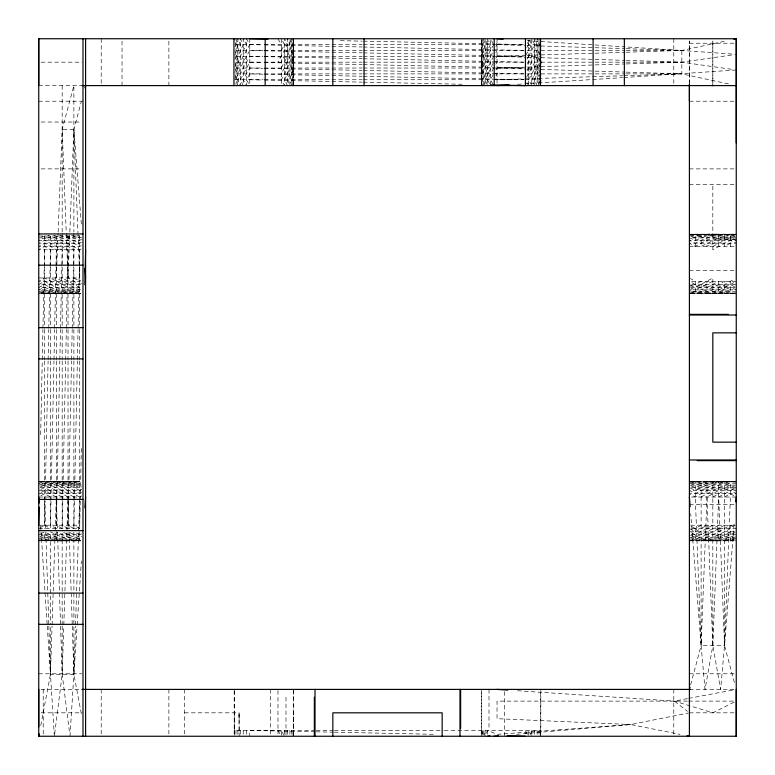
<?xml version="1.0" encoding="UTF-8"?>
<svg xmlns="http://www.w3.org/2000/svg" width="775" height="775" viewBox="0 0 775 775"><rect width="100%" height="100%" fill="white"/><g stroke="black" fill="none" stroke-linecap="round" stroke-linejoin="round"><path stroke-width="0.58" stroke-dasharray="3.88 2.91" d="M689.401 83.196L689.401 41.104L689.401 85.599M712.826 85.599L712.826 41.094L712.826 86.199M234.37 712.826L234.331 733.906L234.176 730.389L315.018 730.389M493.704 44.611C486.729 56.662 480.461 70.157 481.585 84.427L481.585 41.094L481.43 44.611M531.786 85.599L528.55 79.738C535.757 67.367 542.035 53.417 540.63 38.75L540.63 85.599M40.678 434.62L42.247 360.918M42.267 359.716L42.916 329.511M42.935 328.3L44.243 266.687M44.272 265.486L44.601 249.773M40.707 527.436L44.601 525.227L45.124 501.057M45.144 499.856L48.098 360.918M48.127 359.716L48.767 329.511M48.796 328.3L50.104 266.687M50.133 265.486L50.462 249.773L44.601 246.45L38.75 249.773L79.738 249.773L81.695 248.668M50.976 501.057L50.462 525.227L56.313 528.55L56.313 501.057M51.005 499.856L53.959 360.918M53.979 359.716L54.618 329.511M54.647 328.3L55.955 266.687M55.984 265.486L56.313 249.773L44.601 243.214L38.75 246.45L79.738 246.45L81.695 245.375M56.827 501.057L56.313 525.227L62.174 528.55M56.856 499.856L59.811 360.918M59.84 359.716L60.479 329.511M60.508 328.3L61.816 266.687M61.835 265.486L62.174 249.773L44.601 240.279L38.75 243.214L79.738 243.214L81.695 242.236M62.688 501.057L62.174 525.227L68.026 528.55L68.026 501.057M62.717 499.856L65.662 360.918M65.691 359.716L66.33 329.511M66.359 328.3L67.667 266.687M67.696 265.486L68.026 249.773L56.313 243.214L44.601 237.867L38.75 240.279L79.738 240.279L81.695 239.475M68.539 501.057L68.026 525.227L73.887 528.55M68.568 499.856L71.523 360.918M71.552 359.716L72.191 329.511M72.22 328.3L73.528 266.687M73.547 265.486L73.887 249.773L62.174 243.214L50.462 237.867L44.601 235.987L38.75 237.867L79.738 237.867L81.695 237.237M74.4 501.057L73.887 525.227L79.738 528.55L81.695 527.436M74.429 499.856L77.374 360.918M77.403 359.716L78.043 329.511M78.072 328.3L79.379 266.687M79.408 265.486L79.738 249.773L62.174 240.279L48.118 235.484M80.251 501.057L79.738 525.227L38.75 525.227M80.28 499.856L81.385 447.902M54.366 736.25L50.462 674.386L52.051 626.132M52.099 624.921L55.161 532.018M55.199 530.807L56.313 497.027L44.601 490.459L38.75 493.704L79.738 493.704L81.695 492.619M54.667 733.867L62.174 674.386L63.763 626.132M63.812 624.921L66.873 532.018M66.912 530.807L68.026 497.027L56.313 490.459L44.601 485.111L38.75 487.533L79.738 487.533L81.695 486.719M69.983 736.25L73.887 674.386L75.475 626.132M75.514 624.921L78.585 532.018M78.624 530.807L79.738 497.027L81.695 495.913M293.376 85.599L293.57 79.738M293.57 730.389L293.376 736.25L293.376 712.826M526.884 59.249L528.55 56.313L540.824 56.313C542.035 66.204 538.141 76.037 540.282 85.599L540.282 38.75L540.824 44.611L528.55 44.611L525.779 39.728M58.077 233.265L56.313 277.973L73.887 287.467L79.738 289.889L81.695 289.085M58.125 232.064L62.174 129.357L73.887 85.599L73.887 232.064M81.695 283.456L79.738 284.541L68.026 277.973L69.789 233.265M69.837 232.064L73.887 129.357L81.278 101.719M690.632 684.8L701.113 645.643L695.262 497.027L695.262 481.43L689.401 481.624L718.677 481.43L718.677 497.027L712.826 645.643L705.018 689.401L701.113 645.643L706.974 497.027L706.974 481.43L736.25 481.624C721.583 480.209 707.623 486.487 695.262 493.704L689.401 490.459L736.25 490.459M730.389 485.111L718.677 490.459L706.974 497.027L712.826 645.643L720.634 689.401L724.538 645.643L730.389 497.027L730.389 481.43M81.317 713.649L73.887 674.386L77.074 626.132M77.151 624.921L81.375 560.974M734.4 682.494L724.538 645.643L734.264 522.195M293.376 38.75C294.791 53.417 288.513 67.367 281.296 79.738L284.541 85.599L284.541 38.75L287.467 44.611L277.973 62.174M293.57 50.462C293.153 60.818 289.356 70.68 284.541 79.738L287.467 85.599L287.467 38.75L289.889 44.611L281.296 62.174M293.57 62.174L293.028 68.026L289.889 79.738L291.768 85.599L291.768 38.75C295.11 51.208 286.624 63.133 281.296 73.887M293.57 73.887L293.028 79.738L293.57 85.599M481.43 50.462L481.972 44.611L481.43 38.75L481.43 84.427M481.43 62.174L481.972 56.313L485.111 44.611L483.232 38.75L483.232 85.599C479.928 73.528 487.988 61.884 493.162 51.441M481.43 73.887C481.847 63.531 485.644 53.669 490.459 44.611L488.512 40.707M540.824 50.462C540.398 60.818 536.61 70.68 531.786 79.738L534.721 85.599L534.721 38.75L537.143 44.611L531.786 56.313L525.779 67.057M540.824 56.313L539.012 68.026L534.721 79.738L537.143 85.599L537.143 38.75L539.012 44.611L534.721 56.313L526.884 70.961M540.824 62.174L540.282 68.026L537.143 79.738L539.012 85.599L539.012 38.75C542.413 53.165 531.979 66.456 525.779 78.769M540.824 73.887L540.282 79.738L540.824 85.599L540.824 38.75M481.43 736.25L481.972 730.389L483.232 736.25L483.232 730.389L485.111 736.25L487.533 730.389L497.027 734.351L630.637 724.538L688.229 713.058M40.775 725.545L50.462 674.386L50.462 626.132M235.484 46.946L235.987 44.611L234.98 39.922M234.98 55.151L237.867 44.611L235.987 38.75L235.987 84.427M235.484 58.658L240.279 44.611L237.867 38.75L237.867 84.427M234.98 66.863L237.867 56.313L243.214 44.611L240.279 38.75L240.279 85.599L237.867 79.738L243.214 68.026L249.782 56.313L263.064 56.604M235.484 70.37L240.279 56.313L246.46 44.611L243.214 38.75L243.214 85.599L240.279 79.738L249.782 62.174L263.064 62.455M234.98 78.566C237.14 66.233 243.66 55.335 249.782 44.611L246.46 38.75L246.46 85.599L243.214 79.738L249.782 68.026L263.064 68.316M281.296 50.462L284.541 44.611L281.296 38.75L281.296 84.427M281.296 68.026L287.467 56.313L291.768 44.611L289.889 38.75L289.889 85.599L287.467 79.738L291.768 68.026L293.57 56.313C294.781 66.204 290.887 76.037 293.028 85.599L293.028 38.75L293.57 44.611M493.704 56.313L487.533 68.026L483.232 79.738L485.111 85.599L485.111 38.75L487.533 44.611L483.232 56.313L481.43 68.026C480.219 58.144 484.113 48.302 481.972 38.75L481.972 85.599L481.43 79.738M493.162 63.153L485.111 79.738L487.533 85.599L487.533 38.75M493.704 68.026L487.533 79.738L490.459 85.599L490.459 38.75M493.162 74.865L490.459 79.738L493.704 85.599M528.55 56.313L534.721 44.611L531.786 38.75L531.786 84.427M495.923 46.558L497.027 44.611L495.923 42.654M495.923 52.409L497.027 50.462M495.923 58.27L497.027 56.313L526.012 55.403M495.923 64.122L497.027 62.174M495.923 69.983L497.027 68.026L526.012 67.115M495.923 75.834L497.027 73.887M526.884 47.537L528.55 44.611M525.779 55.345L531.786 44.611L528.55 38.75L528.55 85.599M44.601 293.57L41.094 293.454L80.91 293.376L56.313 293.57L44.601 291.768L38.75 293.028L79.738 293.028C66.97 290.954 55.655 284.328 44.601 277.973L38.75 281.296L79.738 281.296L81.695 280.192M736.25 234.37C721.583 232.965 707.623 239.243 695.262 246.45L689.401 243.214L736.25 243.214L730.389 240.279L712.826 249.773L712.826 184.498M736.25 284.541L689.401 284.541L695.262 287.467L712.826 277.973L712.826 293.57L718.677 293.028L730.389 289.889M690.573 293.415C706.442 294.674 721.031 286.827 734.293 279.087M701.113 497.027L718.677 487.533L730.389 483.232M712.826 497.027L724.538 490.459L736.25 485.111L689.401 485.111L695.262 487.533L706.974 483.232L718.677 481.43M724.538 497.027L730.389 493.704L736.25 497.027L689.401 497.027M701.113 525.227L695.262 528.55L689.401 525.227M712.826 525.227L695.262 534.721L689.401 531.786L736.25 531.786C727.192 536.61 717.321 540.398 706.974 540.824L706.974 525.227L695.262 531.786L689.401 528.55L736.25 528.55L730.389 525.227C717.766 531.563 704.213 542.432 689.401 539.012L736.25 539.012L730.389 537.133L718.677 540.282L712.826 540.824M724.538 525.227L712.826 531.786L701.113 537.133L695.262 539.012L689.401 537.133L736.25 537.133M712.826 246.45L724.538 240.279L736.25 235.987L689.401 235.987L695.262 237.867L706.974 234.718L712.826 234.176M730.389 243.214L724.538 246.45L724.538 234.176C714.182 234.602 704.32 238.39 695.262 243.214L689.401 240.279L736.25 240.279L730.389 237.867M712.826 281.296L695.262 289.889L689.401 287.467L736.25 287.467L730.389 284.541C721.331 289.356 711.469 293.153 701.113 293.57L701.113 281.296L695.262 284.541L689.401 281.296M730.389 284.541L736.25 281.296L690.573 281.296M724.538 645.643L724.538 481.43C714.182 481.847 704.32 485.644 695.262 490.459L689.401 487.533L736.25 487.533L718.677 497.027L724.538 645.643L701.113 645.643L690.728 513.806M730.389 528.55C718.338 535.515 704.843 541.783 690.573 540.669L733.906 540.669L730.389 540.824L730.389 525.227M73.887 293.57C63.531 293.153 53.669 289.356 44.601 284.541L38.75 287.467L79.738 287.467L81.695 286.498M62.174 497.027L44.601 487.533L38.75 490.459L79.738 490.459L81.695 489.48M40.707 533.743L44.601 531.786C55.664 537.821 68.181 541.841 80.91 540.708L41.094 540.63L44.601 540.824L44.601 531.786M38.75 534.721L79.738 534.721L81.695 533.743M730.389 531.786C721.331 536.61 711.469 540.398 701.113 540.824M734.119 702.179L712.826 712.826L674.386 701.113L517.535 690.757M79.738 537.133L68.026 531.786L68.026 540.824L56.313 539.012L44.601 534.721L38.75 537.133L79.738 537.133L81.695 536.329M730.389 537.133L736.25 534.721L689.401 534.721L695.262 537.133L706.974 531.786L718.677 525.227L718.677 540.824L706.974 540.824M62.174 293.57L56.313 293.028L44.601 289.889L38.75 291.768L79.738 291.768L81.695 291.138M73.887 497.027L62.174 490.459L50.462 485.111L44.601 483.232L38.75 485.111L79.738 485.111L81.695 484.482M62.174 540.824L56.313 540.282L44.601 537.133L38.75 539.012L79.738 539.012L81.695 538.393M730.389 234.718L718.677 237.867L701.113 246.45L701.113 234.176L695.262 234.718L689.401 234.176L736.25 234.176M730.389 246.45L730.389 234.176L736.25 234.718L724.538 237.867L706.974 246.45L706.974 234.176L718.677 234.176L718.677 246.45M730.389 291.768L718.677 293.57L706.974 293.57L706.974 281.296M626.268 52.225L681.835 50.462L726.785 40.784M687.473 698.633L674.386 701.113L687.522 711.363M688.665 698.411L733.867 689.857M626.268 63.938L681.835 62.174L733.886 54.705M706.974 234.176L695.262 235.987L689.401 234.718L736.25 234.718M718.677 234.176L706.974 235.987L695.262 240.279L689.401 237.867L736.25 237.867M706.974 293.57L718.677 291.768L730.389 287.467L736.25 289.889L689.401 289.889L695.262 291.768L706.974 287.467L718.677 281.296L718.677 293.57M44.601 481.43L38.75 481.972L79.738 481.972L73.887 481.43L38.75 481.624C53.417 480.209 67.367 486.487 79.738 493.704M706.974 481.43L695.262 483.232L689.401 481.972L736.25 481.972M718.677 540.824L730.389 539.012L736.25 540.282L730.389 540.824M724.538 540.824L730.389 540.282M516.528 734.293L630.637 724.538L680.004 734.371M623.856 77.558L736.25 69.983M517.564 84.301L523.6 83.913M524.811 83.836L622.645 77.636M690.573 234.331L695.262 234.176L695.262 246.45M733.906 293.454L730.389 293.57L730.389 281.296M56.313 540.824L56.313 531.786L68.026 537.133L79.738 540.282L38.75 540.282L44.601 539.012L56.313 540.824L73.887 540.824M527.223 55.364L625.067 52.264M527.223 67.076L625.067 63.976M497.027 79.738L523.6 78.895M524.811 78.866L622.645 75.766M623.856 75.727L681.835 73.887L730.331 84.32M41.094 293.415L68.026 293.57L56.313 291.768L44.601 287.467L38.75 289.889L79.738 289.889M41.094 540.669L68.026 540.824M689.401 43.216L736.25 43.216M235.987 44.611L263.064 44.611M264.275 44.611L330.722 44.611M331.933 44.611L362.128 44.611M363.339 44.611L524.016 44.611L493.811 43.943M235.987 50.462L263.064 50.462M264.275 50.462L330.722 50.462M331.933 50.462L362.128 50.462M363.339 50.462L526.012 50.462M527.223 50.462L625.067 50.462M626.268 50.462L681.835 50.462L736.25 54.366M235.987 56.313L263.064 56.313M264.275 56.313L330.722 56.313M331.933 56.313L362.128 56.313M363.339 56.313L524.016 56.313L493.811 55.655M41.094 62.174L81.966 62.174M235.987 62.174L263.064 62.174M264.275 62.174L330.722 62.174M331.933 62.174L362.128 62.174M363.339 62.174L526.012 62.174M527.223 62.174L625.067 62.174M626.268 62.174L681.835 62.174L733.886 69.643M235.987 68.026L263.064 68.026M264.275 68.026L330.722 68.026M331.933 68.026L362.128 68.026M363.339 68.026L524.016 68.026L493.811 67.367M528.55 68.026L540.824 68.026M235.987 73.887L263.064 73.887M264.275 73.887L330.722 73.887M331.933 73.887L362.128 73.887M363.339 73.887L526.012 73.887M527.223 73.887L625.067 73.887M626.268 73.887L681.835 73.887L681.835 50.462L626.268 46.946M234.718 79.738L263.064 79.738M264.275 79.738L330.722 79.738M331.933 79.738L362.128 79.738M363.339 79.738L492.619 79.738M493.811 79.738L524.016 79.738M525.227 79.738L540.824 79.738L540.669 84.427L540.63 41.094M38.75 85.599L82.993 85.599M38.75 101.215L82.993 101.215M689.401 101.215L736.25 101.215M41.152 122.033L80.794 122.033M81.346 224.043L73.887 129.357L62.174 129.357L66.224 232.064M41.152 168.882L80.794 168.882M689.401 168.882L736.25 168.882M689.401 184.498L736.25 184.498M697.209 234.37L734.022 234.37M38.75 235.987L79.738 235.987L79.738 265.486M736.25 239.155L712.826 238.962L733.906 239.136M689.401 246.45L736.25 246.45M689.401 270.378L736.25 270.378M38.75 277.973L79.738 277.973L78.072 235.687M79.738 284.541L38.75 284.541L44.601 281.296C55.383 287.525 67.096 293.076 79.738 293.57L38.75 293.57L44.601 293.028L50.462 293.57M689.401 285.994L728.442 285.994M736.25 291.768L689.401 291.768C701.859 295.11 713.785 286.624 724.538 281.296L724.538 293.57L730.389 293.028L736.25 293.57L690.573 293.57M736.25 293.028L689.401 293.028L695.262 293.57L695.262 281.296L690.38 278.525M689.401 293.376L728.442 293.376M38.75 481.43L79.738 481.43M690.573 481.43L736.25 481.43C721.244 481.972 707.914 489.703 695.262 497.027L689.401 493.704L736.25 493.704L730.389 490.459M41.094 481.624L80.91 481.624L73.887 481.43M690.573 481.624L733.906 481.624M736.25 483.232L689.401 483.232L695.262 485.111L706.974 481.972L712.826 481.43L712.826 645.643M697.209 489.006L736.25 489.006M689.401 504.622L736.25 504.622M690.573 525.227L736.25 525.227M38.75 528.55L79.738 528.55L79.738 501.057M689.401 540.282L736.25 540.282M689.401 540.63L733.906 540.63M79.738 531.786L79.738 540.824L38.75 540.824L44.601 540.282L50.462 540.824M689.401 540.824L736.25 540.824M38.75 673.785L81.801 673.785M689.401 673.785L736.25 673.785M47.275 626.132L50.462 674.386L73.887 674.386L73.887 626.132M41.007 689.401L82.993 689.401M689.401 689.401L736.25 689.401M687.473 701.113L497.027 701.113L497.027 718.687L630.637 724.538M688.665 701.113L733.867 701.113M41.094 712.826L81.966 712.826M184.498 712.826L239.155 712.826L239.155 736.25M689.401 712.826L736.25 712.826M316.219 730.389L333.134 730.389M334.345 730.389L443.067 730.389M444.278 730.389L540.814 730.389L540.621 736.25L540.621 690.573M340.39 40.678L362.128 41.143M363.339 41.162L492.609 43.913M249.782 44.611L263.064 44.892M264.275 44.911L330.722 46.326M331.933 46.355L362.128 46.994M363.339 47.023L492.609 49.765M493.811 49.794L524.016 50.433M263.064 50.743L249.782 50.462L243.214 62.174L237.867 73.887L235.987 79.738L237.867 85.599M264.275 50.772L330.722 52.187M331.933 52.206L362.128 52.855M363.339 52.874L492.609 55.626M264.275 56.623L330.722 58.038M331.933 58.067L362.128 58.706M363.339 58.735L492.609 61.477M493.811 61.506L524.016 62.145M264.275 62.484L330.722 63.899M331.933 63.918L362.128 64.567M363.339 64.587L492.609 67.338M264.275 68.336L330.722 69.75M331.933 69.779L362.128 70.418M363.339 70.448L492.609 73.189M493.811 73.218L524.016 73.858M263.064 74.168L249.782 73.887L246.46 79.738L249.782 85.599M264.275 74.197L330.722 75.611M331.933 75.63L362.128 76.27M363.339 76.299L492.609 79.05M493.811 79.069L524.016 79.718M249.782 79.738L263.064 80.028M264.275 80.048L330.722 81.462M331.933 81.491L362.128 82.131M363.339 82.16L463.615 84.291M315.018 731.784L249.773 730.389L249.773 736.25M316.219 731.803L333.134 732.162M334.345 732.191L434.61 734.322M497.027 44.611L526.012 45.522M527.223 45.56L625.067 48.66M626.268 48.699L681.835 50.462M497.027 56.313L526.012 57.234M527.223 57.273L625.067 60.373M626.268 60.411L681.835 62.174M497.027 68.026L526.012 68.946M527.223 68.985L625.067 72.085M626.268 72.123L681.835 73.887M527.223 40.668L625.067 46.868M689.401 481.43L695.262 481.972L701.113 481.43L701.113 645.643M62.174 481.43L68.026 481.972L79.738 485.111M690.573 540.388L695.262 540.824L695.262 525.227M50.462 481.43C60.818 481.847 70.68 485.644 79.738 490.459M79.738 540.824C69.392 540.398 59.52 536.61 50.462 531.786L50.462 624.921M77.403 235.484L79.738 235.987M71.542 235.484L79.738 237.867M65.691 235.484L79.738 240.279M59.83 235.484L68.026 237.867L79.738 243.214M53.979 235.484L68.026 240.279L79.738 246.45M79.738 291.768L68.026 287.467L50.462 277.973M79.738 539.012L73.887 537.133L62.174 531.786L62.174 624.921M79.738 487.533L68.026 483.232L56.313 481.43L73.887 481.972L79.738 483.232L38.75 483.232C53.562 479.812 67.115 490.691 79.738 497.027L38.75 497.027L44.601 493.704L50.462 497.027M79.738 287.467L62.174 277.973M79.738 534.721L73.887 531.786L73.887 624.921M73.887 277.973L79.738 281.296M44.601 525.227L50.462 528.55M526.884 82.673L527.988 84.62M277.973 38.75L281.296 44.611M527.436 734.293L525.217 730.389L525.217 733.906M277.973 730.389L280.192 734.293M491.544 40.707L493.162 43.633M60.576 626.132L62.174 674.386L69.682 733.867M40.658 525.983L40.978 530.807M41.065 532.018L47.197 624.921M73.887 129.357L78.023 234.476M66.272 233.265L68.026 277.973M481.43 730.389L481.546 733.906L481.624 690.573M239.155 718.687L238.962 712.826L239.136 733.906M68.026 497.027L69.149 530.807M69.188 532.018L72.249 624.921M72.288 626.132L73.887 674.386M56.313 497.027L57.437 530.807M57.476 532.018L60.537 624.921M44.601 497.027L45.725 530.807M45.764 532.018L48.825 624.921M48.864 626.132L50.462 674.386M673.785 38.75L673.785 85.599M673.785 689.401L673.785 736.25M540.814 689.401L540.814 736.25M540.282 730.389L540.282 736.25M539.012 730.389L539.012 736.25M537.133 730.389L537.133 736.25M534.721 730.389L534.721 736.25M531.786 730.389L531.786 736.25L528.54 730.389L528.54 736.25M504.612 691.629L504.612 736.25M497.027 38.75L497.027 83.254M489.006 689.401L489.006 728.442M487.533 730.389L487.533 736.25M485.111 730.389L485.111 736.25M481.972 730.389L481.972 733.906M481.624 41.094L481.624 85.599M481.43 689.401L481.43 733.906M293.57 38.75L293.57 84.427M293.57 689.401L293.57 736.25L293.028 730.389L293.028 736.25M293.376 40.978L293.376 77.791M293.376 690.602L293.376 733.906M291.768 730.389L291.768 736.25M289.889 730.389L289.889 736.25M287.467 730.389L287.467 736.25M285.994 697.209L285.994 736.25M284.541 730.389L284.541 736.25L281.296 730.389L281.296 736.25M277.973 690.573L277.973 733.906M270.378 689.401L270.378 736.25M249.782 38.75L249.782 84.427M246.45 730.389L246.45 736.25M243.214 730.389L243.214 736.25M240.279 730.389L240.279 736.25M237.857 730.389L237.857 736.25M235.987 730.389L235.987 736.25M234.718 730.389L234.718 733.906M234.37 690.602L234.37 736.25M234.176 690.573L234.176 733.906M184.498 689.401L184.498 736.25M168.882 41.152L168.882 85.599M168.882 689.401L168.882 736.25M122.033 41.152L122.033 85.599M101.215 38.75L101.215 85.599M101.215 689.401L101.215 736.25M79.738 266.687L79.738 328.3M79.738 329.511L79.738 359.716M79.738 360.918L79.738 499.856M73.887 233.265L73.887 328.3M73.887 329.511L73.887 359.716M73.887 360.918L73.887 530.807M68.026 235.987L68.026 265.486M68.026 266.687L68.026 328.3M68.026 329.511L68.026 359.716M68.026 360.918L68.026 499.856M62.174 85.599L62.174 232.064M62.174 233.265L62.174 328.3M62.174 329.511L62.174 359.716M62.174 360.918L62.174 530.807M62.174 626.132L62.174 674.386M56.313 235.987L56.313 265.486M56.313 266.687L56.313 328.3M56.313 329.511L56.313 359.716M56.313 360.918L56.313 499.856M50.462 235.987L50.462 265.486M50.462 266.687L50.462 328.3M50.462 329.511L50.462 359.716M50.462 360.918L50.462 530.807M44.601 235.987L44.601 265.486M44.601 266.687L44.601 328.3M44.601 329.511L44.601 359.716M44.601 360.918L44.601 499.856M44.601 501.057L44.601 528.55M43.216 689.401L43.216 736.25"/><path stroke-width="1.16" d="M38.75 726.882L38.75 689.401M38.75 85.599L38.75 38.75L736.25 38.75L736.25 736.25L38.75 736.25L38.75 38.75M689.401 101.215L689.401 84.398M736.25 736.25L736.25 689.401M736.25 142.949L736.25 38.75L733.886 39.263M38.75 525.227L39.137 507.102M84.853 284.812L85.599 249.773M84.882 507.887L85.599 497.027M735.872 501.822L736.25 497.027M38.75 736.25L39.205 733.867M84.979 87.904L85.599 85.599M689.401 689.401L690.021 687.096M487.533 736.25L489.907 735.775M493.704 736.25L498.509 735.843M497.027 85.599L509.107 84.833M81.995 85.599L736.25 85.599M38.75 233.943L82.993 233.943M38.75 265.176L82.993 265.176M689.401 314.369L728.442 314.369M689.401 315.018L736.25 315.018M38.75 327.641L82.993 327.641M736.25 332.843L712.826 332.843L712.826 442.157L736.25 442.157M38.75 358.873L82.993 358.873M689.401 459.982L736.25 459.982M697.209 460.631L736.25 460.631M38.75 499.41L82.993 499.41M38.75 530.643L82.993 530.643M38.75 593.107L82.993 593.107M38.75 624.34L82.993 624.34M81.995 689.401L690.602 689.401M249.782 38.75L267.898 39.137M490.188 84.853L525.227 85.599M507.102 735.863L525.217 736.25M497.027 38.75L503.062 39.137M497.027 689.401L507.887 690.118M687.047 735.785L689.401 736.25L689.401 84.301M689.401 497.027L690.157 506.618M84.843 268.382L85.599 277.973M38.75 497.027L39.147 503.062M624.34 38.75L624.34 85.599M593.107 38.75L593.107 85.599M525.44 38.75L525.44 85.599M494.208 38.75L494.208 85.599M460.631 689.401L460.631 728.442M459.982 689.401L459.982 736.25M442.157 736.25L442.157 712.826L332.843 712.826L332.843 736.25M364.076 38.75L364.076 85.599M332.843 38.75L332.843 85.599M315.018 689.401L315.018 736.25M314.359 697.209L314.359 736.25M265.176 38.75L265.176 85.599M233.943 38.75L233.943 85.599M85.599 38.75L85.599 736.25M82.993 38.75L82.993 736.25"/></g></svg>
